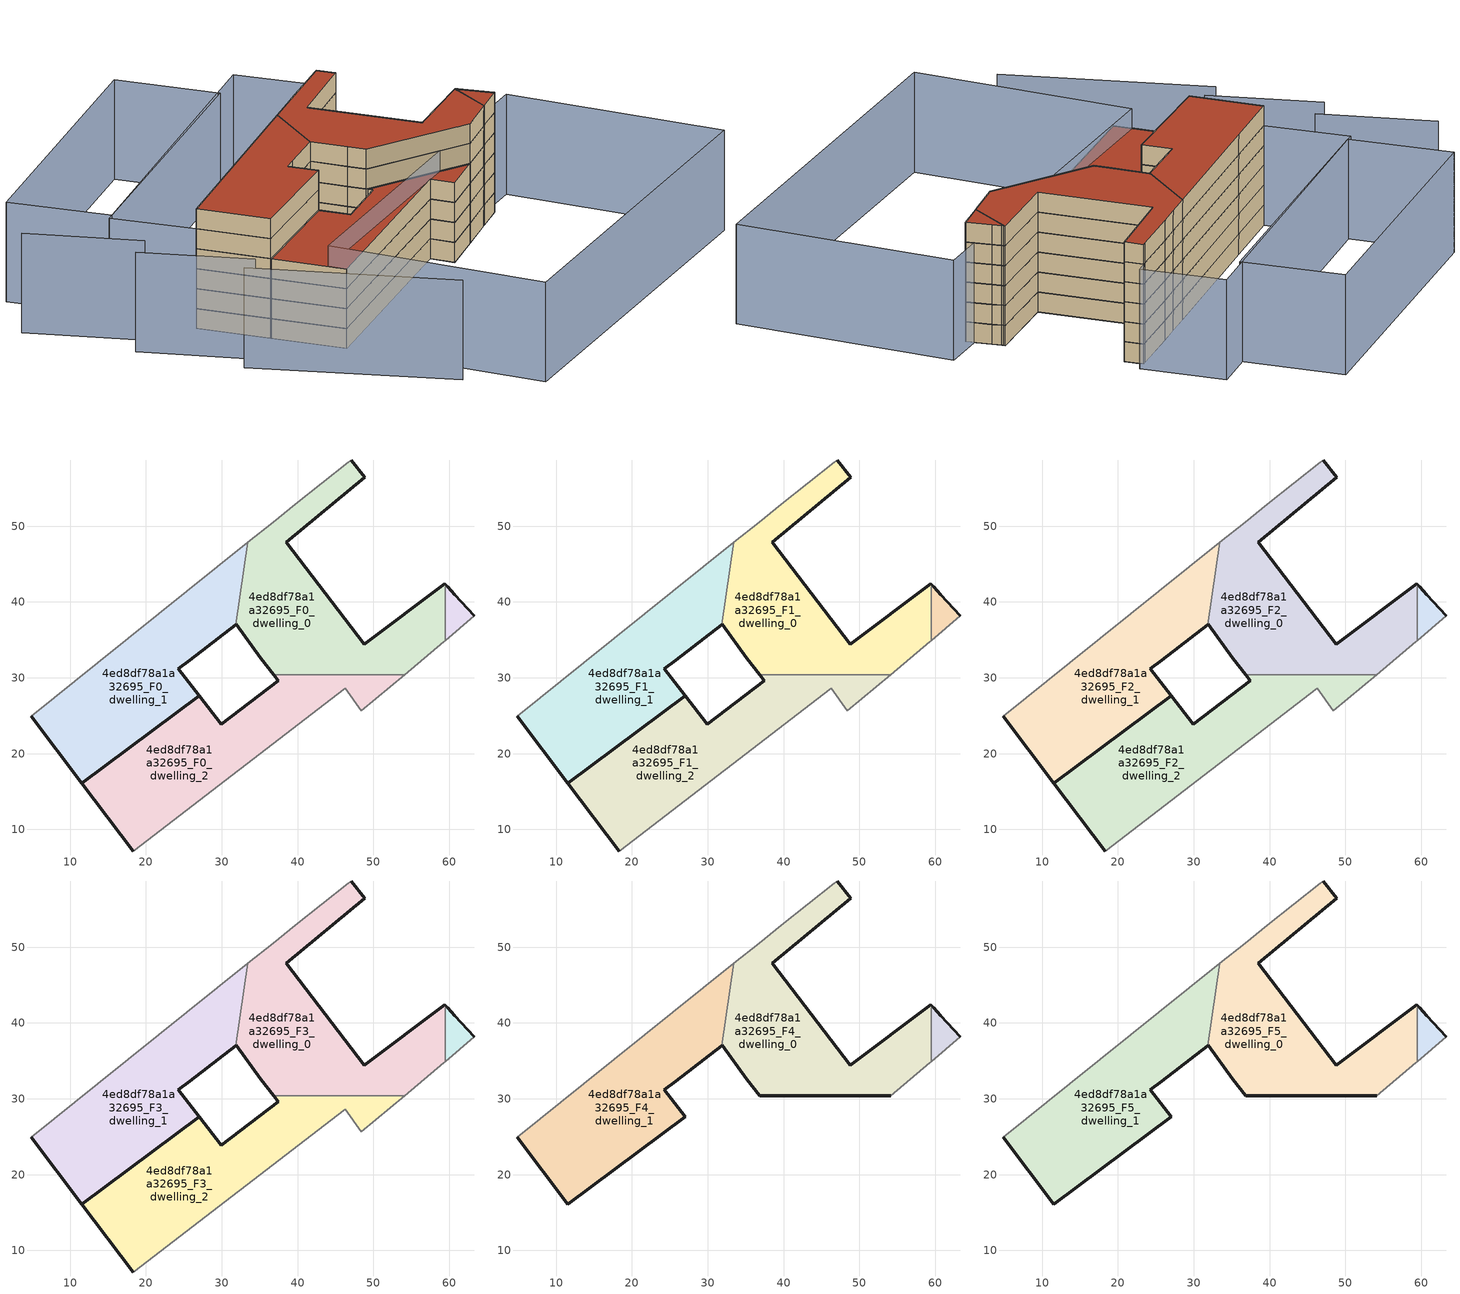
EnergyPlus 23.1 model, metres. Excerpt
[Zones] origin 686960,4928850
4ed8df78a1a32695_F0_dwelling_0
 floor ground (EU_floor_Construction): 59.29,34.73 59.47,34.89 59.47,42.01 59.81,42.01 59.44,42.42 48.82,34.45 38.5,47.88 48.87,56.42 47.08,58.72 46.69,58.41 39.72,52.88 36.77,50.53 33.46,47.88 31.84,37 31.91,37.05 35.18,32.61 36.84,30.42 54.14,30.42 z0
 wall outside (EU_wall_Construction): 36.84,30.42 35.18,32.61 31.91,37.05 31.84,37 / 47.08,58.72 48.87,56.42 38.5,47.88 48.82,34.45 59.44,42.42 59.81,42.01 z0:3
 wall adiabatic (EU_wall_Construction): 33.46,47.88 36.77,50.53 39.72,52.88 46.69,58.41 47.08,58.72 / 59.47,34.89 59.29,34.73 54.14,30.42 z0:3
 wall to 4ed8df78a1a32695_F0_dwelling_2 (EU_wall_Construction): 54.14,30.42 36.84,30.42 z0:3
 wall to 4ed8df78a1a32695_F0_dwelling_1 (EU_wall_Construction): 31.84,37 33.46,47.88 z0:3
 wall to 4ed8df78a1a32695_F0_circulation (EU_wall_Construction): 59.81,42.01 59.47,42.01 59.47,34.89 z0:3
4ed8df78a1a32695_F0_dwelling_1
 floor ground (EU_floor_Construction): 27.07,27.61 24.3,31.2 25.78,32.34 31.84,37 33.46,47.88 13.68,32 4.88,24.93 11.57,16.11 z0
 wall outside (EU_wall_Construction): 31.84,37 25.78,32.34 24.3,31.2 27.07,27.61 11.57,16.11 4.88,24.93 z0:3
 wall adiabatic (EU_wall_Construction): 4.88,24.93 13.68,32 33.46,47.88 z0:3
4ed8df78a1a32695_F0_dwelling_2
 floor ground (EU_floor_Construction): 48.42,25.63 54.14,30.42 36.84,30.42 37.43,29.64 29.95,23.87 27.07,27.61 11.57,16.11 18.35,7.16 46.32,28.61 z0
 wall outside (EU_wall_Construction): 18.35,7.16 11.57,16.11 27.07,27.61 29.95,23.87 37.43,29.64 36.84,30.42 z0:3
 wall adiabatic (EU_wall_Construction): 54.14,30.42 48.42,25.63 46.32,28.61 18.35,7.16 z0:3
4ed8df78a1a32695_F0_circulation
 floor ground (EU_floor_Construction): 63.31,38.17 60.76,40.97 59.81,42.01 59.47,42.01 59.47,34.89 z0
 wall outside (EU_wall_Construction): 59.81,42.01 60.76,40.97 63.31,38.17 z0:3
 wall adiabatic (EU_wall_Construction): 63.31,38.17 59.47,34.89 z0:3
4ed8df78a1a32695_F1_dwelling_0
 floor to 4ed8df78a1a32695_F0_dwelling_0 (EU_floor_Construction): 59.29,34.73 59.47,34.89 59.47,42.01 59.81,42.01 59.44,42.42 48.82,34.45 38.5,47.88 48.87,56.42 47.08,58.72 46.69,58.41 39.72,52.88 36.77,50.53 33.46,47.88 31.84,37 31.91,37.05 35.18,32.61 36.84,30.42 54.14,30.42 z3
 wall outside (EU_wall_Construction): 36.84,30.42 35.18,32.61 31.91,37.05 31.84,37 / 47.08,58.72 48.87,56.42 38.5,47.88 48.82,34.45 59.44,42.42 59.81,42.01 z3:6
 wall adiabatic (EU_wall_Construction): 33.46,47.88 36.77,50.53 39.72,52.88 46.69,58.41 47.08,58.72 / 59.47,34.89 59.29,34.73 54.14,30.42 z3:6
 wall to 4ed8df78a1a32695_F1_dwelling_2 (EU_wall_Construction): 54.14,30.42 36.84,30.42 z3:6
 wall to 4ed8df78a1a32695_F1_dwelling_1 (EU_wall_Construction): 31.84,37 33.46,47.88 z3:6
 wall to 4ed8df78a1a32695_F1_circulation (EU_wall_Construction): 59.81,42.01 59.47,42.01 59.47,34.89 z3:6
4ed8df78a1a32695_F1_dwelling_1
 floor to 4ed8df78a1a32695_F0_dwelling_1 (EU_floor_Construction): 27.07,27.61 24.3,31.2 25.78,32.34 31.84,37 33.46,47.88 13.68,32 4.88,24.93 11.57,16.11 z3
 wall outside (EU_wall_Construction): 31.84,37 25.78,32.34 24.3,31.2 27.07,27.61 11.57,16.11 4.88,24.93 z3:6
 wall adiabatic (EU_wall_Construction): 4.88,24.93 13.68,32 33.46,47.88 z3:6
4ed8df78a1a32695_F1_dwelling_2
 floor to 4ed8df78a1a32695_F0_dwelling_2 (EU_floor_Construction): 48.42,25.63 54.14,30.42 36.84,30.42 37.43,29.64 29.95,23.87 27.07,27.61 11.57,16.11 18.35,7.16 46.32,28.61 z3
 wall outside (EU_wall_Construction): 18.35,7.16 11.57,16.11 27.07,27.61 29.95,23.87 37.43,29.64 36.84,30.42 z3:6
 wall adiabatic (EU_wall_Construction): 54.14,30.42 48.42,25.63 46.32,28.61 18.35,7.16 z3:6
4ed8df78a1a32695_F1_circulation
 floor to 4ed8df78a1a32695_F0_circulation (EU_floor_Construction): 63.31,38.17 60.76,40.97 59.81,42.01 59.47,42.01 59.47,34.89 z3
 wall outside (EU_wall_Construction): 59.81,42.01 60.76,40.97 63.31,38.17 z3:6
 wall adiabatic (EU_wall_Construction): 63.31,38.17 59.47,34.89 z3:6
4ed8df78a1a32695_F2_dwelling_0
 floor to 4ed8df78a1a32695_F1_dwelling_0 (EU_floor_Construction): 59.29,34.73 59.47,34.89 59.47,42.01 59.81,42.01 59.44,42.42 48.82,34.45 38.5,47.88 48.87,56.42 47.08,58.72 46.69,58.41 39.72,52.88 36.77,50.53 33.46,47.88 31.84,37 31.91,37.05 35.18,32.61 36.84,30.42 54.14,30.42 z6
 wall outside (EU_wall_Construction): 36.84,30.42 35.18,32.61 31.91,37.05 31.84,37 / 47.08,58.72 48.87,56.42 38.5,47.88 48.82,34.45 59.44,42.42 59.81,42.01 z6:9
 wall adiabatic (EU_wall_Construction): 33.46,47.88 36.77,50.53 39.72,52.88 46.69,58.41 47.08,58.72 / 59.47,34.89 59.29,34.73 54.14,30.42 z6:9
 wall to 4ed8df78a1a32695_F2_dwelling_2 (EU_wall_Construction): 54.14,30.42 36.84,30.42 z6:9
 wall to 4ed8df78a1a32695_F2_dwelling_1 (EU_wall_Construction): 31.84,37 33.46,47.88 z6:9
 wall to 4ed8df78a1a32695_F2_circulation (EU_wall_Construction): 59.81,42.01 59.47,42.01 59.47,34.89 z6:9
4ed8df78a1a32695_F2_dwelling_1
 floor to 4ed8df78a1a32695_F1_dwelling_1 (EU_floor_Construction): 27.07,27.61 24.3,31.2 25.78,32.34 31.84,37 33.46,47.88 13.68,32 4.88,24.93 11.57,16.11 z6
 wall outside (EU_wall_Construction): 31.84,37 25.78,32.34 24.3,31.2 27.07,27.61 11.57,16.11 4.88,24.93 z6:9
 wall adiabatic (EU_wall_Construction): 4.88,24.93 13.68,32 33.46,47.88 z6:9
4ed8df78a1a32695_F2_dwelling_2
 floor to 4ed8df78a1a32695_F1_dwelling_2 (EU_floor_Construction): 48.42,25.63 54.14,30.42 36.84,30.42 37.43,29.64 29.95,23.87 27.07,27.61 11.57,16.11 18.35,7.16 46.32,28.61 z6
 wall outside (EU_wall_Construction): 18.35,7.16 11.57,16.11 27.07,27.61 29.95,23.87 37.43,29.64 36.84,30.42 z6:9
 wall adiabatic (EU_wall_Construction): 54.14,30.42 48.42,25.63 46.32,28.61 18.35,7.16 z6:9
4ed8df78a1a32695_F2_circulation
 floor to 4ed8df78a1a32695_F1_circulation (EU_floor_Construction): 63.31,38.17 60.76,40.97 59.81,42.01 59.47,42.01 59.47,34.89 z6
 wall outside (EU_wall_Construction): 59.81,42.01 60.76,40.97 63.31,38.17 z6:9
 wall adiabatic (EU_wall_Construction): 63.31,38.17 59.47,34.89 z6:9
4ed8df78a1a32695_F3_dwelling_0
 floor to 4ed8df78a1a32695_F2_dwelling_0 (EU_floor_Construction): 59.29,34.73 59.47,34.89 59.47,42.01 59.81,42.01 59.44,42.42 48.82,34.45 38.5,47.88 48.87,56.42 47.08,58.72 46.69,58.41 39.72,52.88 36.77,50.53 33.46,47.88 31.84,37 31.91,37.05 35.18,32.61 36.84,30.42 54.14,30.42 z9
 wall outside (EU_wall_Construction): 36.84,30.42 35.18,32.61 31.91,37.05 31.84,37 / 47.08,58.72 48.87,56.42 38.5,47.88 48.82,34.45 59.44,42.42 59.81,42.01 z9:12
 wall adiabatic (EU_wall_Construction): 33.46,47.88 36.77,50.53 39.72,52.88 46.69,58.41 47.08,58.72 / 59.47,34.89 59.29,34.73 54.14,30.42 z9:12
 wall to 4ed8df78a1a32695_F3_dwelling_2 (EU_wall_Construction): 54.14,30.42 36.84,30.42 z9:12
 wall to 4ed8df78a1a32695_F3_dwelling_1 (EU_wall_Construction): 31.84,37 33.46,47.88 z9:12
 wall to 4ed8df78a1a32695_F3_circulation (EU_wall_Construction): 59.81,42.01 59.47,42.01 59.47,34.89 z9:12
4ed8df78a1a32695_F3_dwelling_1
 floor to 4ed8df78a1a32695_F2_dwelling_1 (EU_floor_Construction): 27.07,27.61 24.3,31.2 25.78,32.34 31.84,37 33.46,47.88 13.68,32 4.88,24.93 11.57,16.11 z9
 wall outside (EU_wall_Construction): 31.84,37 25.78,32.34 24.3,31.2 27.07,27.61 11.57,16.11 4.88,24.93 z9:12
 wall adiabatic (EU_wall_Construction): 4.88,24.93 13.68,32 33.46,47.88 z9:12
4ed8df78a1a32695_F3_dwelling_2
 floor to 4ed8df78a1a32695_F2_dwelling_2 (EU_floor_Construction): 48.42,25.63 54.14,30.42 36.84,30.42 37.43,29.64 29.95,23.87 27.07,27.61 11.57,16.11 18.35,7.16 46.32,28.61 z9
 wall outside (EU_wall_Construction): 18.35,7.16 11.57,16.11 27.07,27.61 29.95,23.87 37.43,29.64 36.84,30.42 z9:12
 wall adiabatic (EU_wall_Construction): 54.14,30.42 48.42,25.63 46.32,28.61 18.35,7.16 z9:12
 roof outside (EU_roof_Construction): 54.14,30.42 48.42,25.63 46.32,28.61 18.35,7.16 11.57,16.11 27.07,27.61 29.95,23.87 37.43,29.64 36.84,30.42 z12
4ed8df78a1a32695_F3_circulation
 floor to 4ed8df78a1a32695_F2_circulation (EU_floor_Construction): 63.31,38.17 60.76,40.97 59.81,42.01 59.47,42.01 59.47,34.89 z9
 wall outside (EU_wall_Construction): 59.81,42.01 60.76,40.97 63.31,38.17 z9:12
 wall adiabatic (EU_wall_Construction): 63.31,38.17 59.47,34.89 z9:12
4ed8df78a1a32695_F4_dwelling_0
 floor to 4ed8df78a1a32695_F3_dwelling_0 (EU_floor_Construction): 59.29,34.73 59.47,34.89 59.47,42.01 59.81,42.01 59.44,42.42 48.82,34.45 38.5,47.88 48.87,56.42 47.08,58.72 46.69,58.41 39.72,52.88 36.77,50.53 33.46,47.88 31.84,37 31.91,37.05 35.18,32.61 36.84,30.42 54.14,30.42 z12
 wall outside (EU_wall_Construction): 54.14,30.42 36.84,30.42 35.18,32.61 31.91,37.05 31.84,37 / 47.08,58.72 48.87,56.42 38.5,47.88 48.82,34.45 59.44,42.42 59.81,42.01 z12:15
 wall adiabatic (EU_wall_Construction): 33.46,47.88 36.77,50.53 39.72,52.88 46.69,58.41 47.08,58.72 / 59.47,34.89 59.29,34.73 54.14,30.42 z12:15
 wall to 4ed8df78a1a32695_F4_dwelling_1 (EU_wall_Construction): 31.84,37 33.46,47.88 z12:15
 wall to 4ed8df78a1a32695_F4_circulation (EU_wall_Construction): 59.81,42.01 59.47,42.01 59.47,34.89 z12:15
4ed8df78a1a32695_F4_dwelling_1
 floor to 4ed8df78a1a32695_F3_dwelling_1 (EU_floor_Construction): 27.07,27.61 24.3,31.2 25.78,32.34 31.84,37 33.46,47.88 13.68,32 4.88,24.93 11.57,16.11 z12
 wall outside (EU_wall_Construction): 31.84,37 25.78,32.34 24.3,31.2 27.07,27.61 11.57,16.11 4.88,24.93 z12:15
 wall adiabatic (EU_wall_Construction): 4.88,24.93 13.68,32 33.46,47.88 z12:15
4ed8df78a1a32695_F4_circulation
 floor to 4ed8df78a1a32695_F3_circulation (EU_floor_Construction): 63.31,38.17 60.76,40.97 59.81,42.01 59.47,42.01 59.47,34.89 z12
 wall outside (EU_wall_Construction): 59.81,42.01 60.76,40.97 63.31,38.17 z12:15
 wall adiabatic (EU_wall_Construction): 63.31,38.17 59.47,34.89 z12:15
4ed8df78a1a32695_F5_dwelling_0
 floor to 4ed8df78a1a32695_F4_dwelling_0 (EU_floor_Construction): 59.29,34.73 59.47,34.89 59.47,42.01 59.81,42.01 59.44,42.42 48.82,34.45 38.5,47.88 48.87,56.42 47.08,58.72 46.69,58.41 39.72,52.88 36.77,50.53 33.46,47.88 31.84,37 31.91,37.05 35.18,32.61 36.84,30.42 54.14,30.42 z15
 wall outside (EU_wall_Construction): 54.14,30.42 36.84,30.42 35.18,32.61 31.91,37.05 31.84,37 / 47.08,58.72 48.87,56.42 38.5,47.88 48.82,34.45 59.44,42.42 59.81,42.01 z15:18
 wall adiabatic (EU_wall_Construction): 33.46,47.88 36.77,50.53 39.72,52.88 46.69,58.41 47.08,58.72 / 59.47,34.89 59.29,34.73 54.14,30.42 z15:18
 wall to 4ed8df78a1a32695_F5_dwelling_1 (EU_wall_Construction): 31.84,37 33.46,47.88 z15:18
 wall to 4ed8df78a1a32695_F5_circulation (EU_wall_Construction): 59.81,42.01 59.47,42.01 59.47,34.89 z15:18
 roof outside (EU_roof_Construction): 48.87,56.42 38.5,47.88 48.82,34.45 59.44,42.42 59.81,42.01 59.47,42.01 59.47,34.89 59.29,34.73 54.14,30.42 36.84,30.42 35.18,32.61 31.91,37.05 31.84,37 33.46,47.88 36.77,50.53 39.72,52.88 46.69,58.41 47.08,58.72 z18
4ed8df78a1a32695_F5_dwelling_1
 floor to 4ed8df78a1a32695_F4_dwelling_1 (EU_floor_Construction): 27.07,27.61 24.3,31.2 25.78,32.34 31.84,37 33.46,47.88 13.68,32 4.88,24.93 11.57,16.11 z15
 wall outside (EU_wall_Construction): 31.84,37 25.78,32.34 24.3,31.2 27.07,27.61 11.57,16.11 4.88,24.93 z15:18
 wall adiabatic (EU_wall_Construction): 4.88,24.93 13.68,32 33.46,47.88 z15:18
 roof outside (EU_roof_Construction): 33.46,47.88 31.84,37 25.78,32.34 24.3,31.2 27.07,27.61 11.57,16.11 4.88,24.93 13.68,32 z18
4ed8df78a1a32695_F5_circulation
 floor to 4ed8df78a1a32695_F4_circulation (EU_floor_Construction): 63.31,38.17 60.76,40.97 59.81,42.01 59.47,42.01 59.47,34.89 z15
 wall outside (EU_wall_Construction): 59.81,42.01 60.76,40.97 63.31,38.17 z15:18
 wall adiabatic (EU_wall_Construction): 63.31,38.17 59.47,34.89 z15:18
 roof outside (EU_roof_Construction): 60.76,40.97 63.31,38.17 59.47,34.89 59.47,42.01 59.81,42.01 z18
shading: 2.56,9.17 25.54,-11.27 / -6.88,22.37 5.57,10.94 / -16.26,36.93 -3.48,25.28 / 86.36,15.06 34.79,-18.28 / 34.79,-18.28 16.81,9.54 / 16.81,9.54 68.38,42.87 / 68.38,42.87 86.36,15.06 / 48.53,59.86 4.88,24.93 / 4.88,24.93 -3.07,34.87 / -3.07,34.87 40.58,69.8 / 40.58,69.8 48.53,59.86 / 35.33,65.13 -2.11,35.52 / -2.11,35.52 -11.79,47.77 / -11.79,47.77 25.65,77.37 / 25.65,77.37 35.33,65.13 z0:15
[Building]
EU S2 Campaign: North Axis=0; Terrain=City; Solar Distribution=FullExterior
[Site:Location]
Bologna: Latitude=44.5; Longitude=11.25; Time Zone=1; Elevation=37
[SizingPeriod:WeatherFileDays]
AnnualSizingPeriod: Begin Month=1; Begin Day of Month=1; End Month=12; End Day of Month=31; Day of Week for Start Day=Monday; Use Weather File Daylight Saving Period=No; Use Weather File Rain and Snow Indicators=No
[MATERIAL]
EU_InternalMass_Material: Roughness=MediumRough; Thickness=0.1; Conductivity=1; Density=1800; Specific Heat=900; Thermal Absorptance=0.9; Solar Absorptance=0.7; Visible Absorptance=0.7
[MATERIAL:NOMASS] Roughness=MediumRough; Thermal Absorptance=0.9; Solar Absorptance=0.7; Visible Absorptance=0.7
Name | Thermal Resistance
EU_wall_NoMass | 0.905828
EU_roof_NoMass | 0.37593
EU_floor_NoMass | 0.67114
[CONSTRUCTION]
EU_wall_Construction: EU_wall_NoMass
EU_roof_Construction: EU_roof_NoMass
EU_floor_Construction: EU_floor_NoMass
EU_InternalMass_Construction: EU_InternalMass_Material
[ZONE] Type=1; Multiplier=1; Ceiling Height=autocalculate; Floor Area=autocalculate; Part of Total Floor Area=Yes
Name | Volume
4ed8df78a1a32695_F0_dwelling_0; 4ed8df78a1a32695_F1_dwelling_0; 4ed8df78a1a32695_F2_dwelling_0; 4ed8df78a1a32695_F3_dwelling_0; 4ed8df78a1a32695_F4_dwelling_0; 4ed8df78a1a32695_F5_dwelling_0 | 966.932
4ed8df78a1a32695_F0_dwelling_1 | 960.177
4ed8df78a1a32695_F1_dwelling_1; 4ed8df78a1a32695_F2_dwelling_1; 4ed8df78a1a32695_F3_dwelling_1; 4ed8df78a1a32695_F4_dwelling_1; 4ed8df78a1a32695_F5_dwelling_1 | 960.175
4ed8df78a1a32695_F0_dwelling_2 | 975.486
4ed8df78a1a32695_F1_dwelling_2; 4ed8df78a1a32695_F2_dwelling_2; 4ed8df78a1a32695_F3_dwelling_2 | 975.485
4ed8df78a1a32695_F0_circulation; 4ed8df78a1a32695_F1_circulation; 4ed8df78a1a32695_F2_circulation; 4ed8df78a1a32695_F3_circulation; 4ed8df78a1a32695_F4_circulation; 4ed8df78a1a32695_F5_circulation | 42.9763
[INTERNALMASS] Construction=EU_InternalMass_Construction
Name | Zone or ZoneList | Surface Area
4ed8df78a1a32695_F0_dwelling_0_EU_InternalMass | 4ed8df78a1a32695_F0_dwelling_0 | 322.309
4ed8df78a1a32695_F0_dwelling_1_EU_InternalMass | 4ed8df78a1a32695_F0_dwelling_1 | 320.061
4ed8df78a1a32695_F0_dwelling_2_EU_InternalMass | 4ed8df78a1a32695_F0_dwelling_2 | 325.158
4ed8df78a1a32695_F1_dwelling_0_EU_InternalMass | 4ed8df78a1a32695_F1_dwelling_0 | 322.309
4ed8df78a1a32695_F1_dwelling_1_EU_InternalMass | 4ed8df78a1a32695_F1_dwelling_1 | 320.061
4ed8df78a1a32695_F1_dwelling_2_EU_InternalMass | 4ed8df78a1a32695_F1_dwelling_2 | 325.158
4ed8df78a1a32695_F2_dwelling_0_EU_InternalMass | 4ed8df78a1a32695_F2_dwelling_0 | 322.309
4ed8df78a1a32695_F2_dwelling_1_EU_InternalMass | 4ed8df78a1a32695_F2_dwelling_1 | 320.061
4ed8df78a1a32695_F2_dwelling_2_EU_InternalMass | 4ed8df78a1a32695_F2_dwelling_2 | 325.158
4ed8df78a1a32695_F3_dwelling_0_EU_InternalMass | 4ed8df78a1a32695_F3_dwelling_0 | 322.309
4ed8df78a1a32695_F3_dwelling_1_EU_InternalMass | 4ed8df78a1a32695_F3_dwelling_1 | 320.061
4ed8df78a1a32695_F3_dwelling_2_EU_InternalMass | 4ed8df78a1a32695_F3_dwelling_2 | 325.158
4ed8df78a1a32695_F4_dwelling_0_EU_InternalMass | 4ed8df78a1a32695_F4_dwelling_0 | 445.809
4ed8df78a1a32695_F4_dwelling_1_EU_InternalMass | 4ed8df78a1a32695_F4_dwelling_1 | 445.809
4ed8df78a1a32695_F5_dwelling_0_EU_InternalMass | 4ed8df78a1a32695_F5_dwelling_0 | 445.809
4ed8df78a1a32695_F5_dwelling_1_EU_InternalMass | 4ed8df78a1a32695_F5_dwelling_1 | 445.809
[OTHEREQUIPMENT] Fuel Type=Electricity; Design Level Calculation Method=Watts/Area; Power per Zone Floor Area=1; Fraction Latent=0; Fraction Radiant=0; Fraction Lost=0; Carbon Dioxide Generation Rate=0; EndUse Subcategory=EU_Step8_InternalGains
Name | Zone or ZoneList or Space or SpaceList | Schedule
EU_Step8_InternalGain_4ed8df78a1a32695_F0_dwelling_0_f000 | 4ed8df78a1a32695_F0_dwelling_0 | EU_Step8_GainSchedule_4ed8df78a1a32695_F0_dwelling_0_f000
EU_Step8_InternalGain_4ed8df78a1a32695_F0_dwelling_1_f000 | 4ed8df78a1a32695_F0_dwelling_1 | EU_Step8_GainSchedule_4ed8df78a1a32695_F0_dwelling_1_f000
EU_Step8_InternalGain_4ed8df78a1a32695_F0_dwelling_2_f000 | 4ed8df78a1a32695_F0_dwelling_2 | EU_Step8_GainSchedule_4ed8df78a1a32695_F0_dwelling_2_f000
EU_Step8_InternalGain_4ed8df78a1a32695_F1_dwelling_0_f000 | 4ed8df78a1a32695_F1_dwelling_0 | EU_Step8_GainSchedule_4ed8df78a1a32695_F1_dwelling_0_f000
EU_Step8_InternalGain_4ed8df78a1a32695_F1_dwelling_1_f000 | 4ed8df78a1a32695_F1_dwelling_1 | EU_Step8_GainSchedule_4ed8df78a1a32695_F1_dwelling_1_f000
EU_Step8_InternalGain_4ed8df78a1a32695_F1_dwelling_2_f000 | 4ed8df78a1a32695_F1_dwelling_2 | EU_Step8_GainSchedule_4ed8df78a1a32695_F1_dwelling_2_f000
EU_Step8_InternalGain_4ed8df78a1a32695_F2_dwelling_0_f000 | 4ed8df78a1a32695_F2_dwelling_0 | EU_Step8_GainSchedule_4ed8df78a1a32695_F2_dwelling_0_f000
EU_Step8_InternalGain_4ed8df78a1a32695_F2_dwelling_1_f000 | 4ed8df78a1a32695_F2_dwelling_1 | EU_Step8_GainSchedule_4ed8df78a1a32695_F2_dwelling_1_f000
EU_Step8_InternalGain_4ed8df78a1a32695_F2_dwelling_2_f000 | 4ed8df78a1a32695_F2_dwelling_2 | EU_Step8_GainSchedule_4ed8df78a1a32695_F2_dwelling_2_f000
EU_Step8_InternalGain_4ed8df78a1a32695_F3_dwelling_0_f000 | 4ed8df78a1a32695_F3_dwelling_0 | EU_Step8_GainSchedule_4ed8df78a1a32695_F3_dwelling_0_f000
EU_Step8_InternalGain_4ed8df78a1a32695_F3_dwelling_1_f000 | 4ed8df78a1a32695_F3_dwelling_1 | EU_Step8_GainSchedule_4ed8df78a1a32695_F3_dwelling_1_f000
EU_Step8_InternalGain_4ed8df78a1a32695_F3_dwelling_2_f000 | 4ed8df78a1a32695_F3_dwelling_2 | EU_Step8_GainSchedule_4ed8df78a1a32695_F3_dwelling_2_f000
EU_Step8_InternalGain_4ed8df78a1a32695_F4_dwelling_0_f000 | 4ed8df78a1a32695_F4_dwelling_0 | EU_Step8_GainSchedule_4ed8df78a1a32695_F4_dwelling_0_f000
EU_Step8_InternalGain_4ed8df78a1a32695_F4_dwelling_1_f000 | 4ed8df78a1a32695_F4_dwelling_1 | EU_Step8_GainSchedule_4ed8df78a1a32695_F4_dwelling_1_f000
EU_Step8_InternalGain_4ed8df78a1a32695_F5_dwelling_0_f000 | 4ed8df78a1a32695_F5_dwelling_0 | EU_Step8_GainSchedule_4ed8df78a1a32695_F5_dwelling_0_f000
EU_Step8_InternalGain_4ed8df78a1a32695_F5_dwelling_1_f000 | 4ed8df78a1a32695_F5_dwelling_1 | EU_Step8_GainSchedule_4ed8df78a1a32695_F5_dwelling_1_f000
[ZONEINFILTRATION:DESIGNFLOWRATE] Schedule=EU_AlwaysOn; Design Flow Rate Calculation Method=Flow/Area; Flow Rate per Floor Area=0.0005; Constant Term Coefficient=1; Temperature Term Coefficient=0; Velocity Term Coefficient=0; Velocity Squared Term Coefficient=0
Name | Zone or ZoneList or Space or SpaceList
EU_Circulation_Infiltration_4ed8df78a1a32695_F0_circulation | 4ed8df78a1a32695_F0_circulation
EU_Circulation_Infiltration_4ed8df78a1a32695_F1_circulation | 4ed8df78a1a32695_F1_circulation
EU_Circulation_Infiltration_4ed8df78a1a32695_F2_circulation | 4ed8df78a1a32695_F2_circulation
EU_Circulation_Infiltration_4ed8df78a1a32695_F3_circulation | 4ed8df78a1a32695_F3_circulation
EU_Circulation_Infiltration_4ed8df78a1a32695_F4_circulation | 4ed8df78a1a32695_F4_circulation
EU_Circulation_Infiltration_4ed8df78a1a32695_F5_circulation | 4ed8df78a1a32695_F5_circulation
[ZONEVENTILATION:DESIGNFLOWRATE] Schedule=EU_AlwaysOn; Design Flow Rate Calculation Method=AirChanges/Hour; Air Changes per Hour=0.73129; Ventilation Type=Natural; Fan Pressure Rise=0; Fan Total Efficiency=1; Constant Term Coefficient=1; Temperature Term Coefficient=0; Velocity Term Coefficient=0; Velocity Squared Term Coefficient=0; Minimum Indoor Temperature=-100; Maximum Indoor Temperature=100; Delta Temperature=-100; Minimum Outdoor Temperature=-100; Maximum Outdoor Temperature=100; Maximum Wind Speed=40
Name | Zone or ZoneList or Space or SpaceList
EU_ConstantAir_4ed8df78a1a32695_F0_dwelling_0 | 4ed8df78a1a32695_F0_dwelling_0
EU_ConstantAir_4ed8df78a1a32695_F0_dwelling_1 | 4ed8df78a1a32695_F0_dwelling_1
EU_ConstantAir_4ed8df78a1a32695_F0_dwelling_2 | 4ed8df78a1a32695_F0_dwelling_2
EU_ConstantAir_4ed8df78a1a32695_F1_dwelling_0 | 4ed8df78a1a32695_F1_dwelling_0
EU_ConstantAir_4ed8df78a1a32695_F1_dwelling_1 | 4ed8df78a1a32695_F1_dwelling_1
EU_ConstantAir_4ed8df78a1a32695_F1_dwelling_2 | 4ed8df78a1a32695_F1_dwelling_2
EU_ConstantAir_4ed8df78a1a32695_F2_dwelling_0 | 4ed8df78a1a32695_F2_dwelling_0
EU_ConstantAir_4ed8df78a1a32695_F2_dwelling_1 | 4ed8df78a1a32695_F2_dwelling_1
EU_ConstantAir_4ed8df78a1a32695_F2_dwelling_2 | 4ed8df78a1a32695_F2_dwelling_2
EU_ConstantAir_4ed8df78a1a32695_F3_dwelling_0 | 4ed8df78a1a32695_F3_dwelling_0
EU_ConstantAir_4ed8df78a1a32695_F3_dwelling_1 | 4ed8df78a1a32695_F3_dwelling_1
EU_ConstantAir_4ed8df78a1a32695_F3_dwelling_2 | 4ed8df78a1a32695_F3_dwelling_2
EU_ConstantAir_4ed8df78a1a32695_F4_dwelling_0 | 4ed8df78a1a32695_F4_dwelling_0
EU_ConstantAir_4ed8df78a1a32695_F4_dwelling_1 | 4ed8df78a1a32695_F4_dwelling_1
EU_ConstantAir_4ed8df78a1a32695_F5_dwelling_0 | 4ed8df78a1a32695_F5_dwelling_0
EU_ConstantAir_4ed8df78a1a32695_F5_dwelling_1 | 4ed8df78a1a32695_F5_dwelling_1
[HVACTEMPLATE:THERMOSTAT] Constant Heating Setpoint=20; Constant Cooling Setpoint=50
EU_HeatOnly_4ed8df78a1a32695_F0_dwelling_0; EU_HeatOnly_4ed8df78a1a32695_F0_dwelling_1; EU_HeatOnly_4ed8df78a1a32695_F0_dwelling_2; EU_HeatOnly_4ed8df78a1a32695_F1_dwelling_0; EU_HeatOnly_4ed8df78a1a32695_F1_dwelling_1; EU_HeatOnly_4ed8df78a1a32695_F1_dwelling_2; EU_HeatOnly_4ed8df78a1a32695_F2_dwelling_0; EU_HeatOnly_4ed8df78a1a32695_F2_dwelling_1; EU_HeatOnly_4ed8df78a1a32695_F2_dwelling_2; EU_HeatOnly_4ed8df78a1a32695_F3_dwelling_0; EU_HeatOnly_4ed8df78a1a32695_F3_dwelling_1; EU_HeatOnly_4ed8df78a1a32695_F3_dwelling_2; EU_HeatOnly_4ed8df78a1a32695_F4_dwelling_0; EU_HeatOnly_4ed8df78a1a32695_F4_dwelling_1; EU_HeatOnly_4ed8df78a1a32695_F5_dwelling_0; EU_HeatOnly_4ed8df78a1a32695_F5_dwelling_1
[HVACTEMPLATE:ZONE:IDEALLOADSAIRSYSTEM] System Availability Schedule=EU_AlwaysOn; Maximum Heating Supply Air Temperature=50; Minimum Cooling Supply Air Temperature=13; Maximum Heating Supply Air Humidity Ratio=0.0156; Minimum Cooling Supply Air Humidity Ratio=0.0077; Heating Limit=NoLimit; Cooling Limit=NoLimit; Heating Availability Schedule=EU_AlwaysOn; Cooling Availability Schedule=EU_CoolingOff; Dehumidification Control Type=ConstantSensibleHeatRatio; Cooling Sensible Heat Ratio=0.7; Dehumidification Setpoint=60; Humidification Control Type=None; Humidification Setpoint=30; Outdoor Air Method=None; Outdoor Air Flow Rate per Person=0.00944; Outdoor Air Flow Rate per Zone Floor Area=0; Outdoor Air Flow Rate per Zone=0; Demand Controlled Ventilation Type=None; Outdoor Air Economizer Type=NoEconomizer; Heat Recovery Type=None; Sensible Heat Recovery Effectiveness=0.7; Latent Heat Recovery Effectiveness=0.65
Name | Template Thermostat
4ed8df78a1a32695_F0_dwelling_0 | EU_HeatOnly_4ed8df78a1a32695_F0_dwelling_0
4ed8df78a1a32695_F0_dwelling_1 | EU_HeatOnly_4ed8df78a1a32695_F0_dwelling_1
4ed8df78a1a32695_F0_dwelling_2 | EU_HeatOnly_4ed8df78a1a32695_F0_dwelling_2
4ed8df78a1a32695_F1_dwelling_0 | EU_HeatOnly_4ed8df78a1a32695_F1_dwelling_0
4ed8df78a1a32695_F1_dwelling_1 | EU_HeatOnly_4ed8df78a1a32695_F1_dwelling_1
4ed8df78a1a32695_F1_dwelling_2 | EU_HeatOnly_4ed8df78a1a32695_F1_dwelling_2
4ed8df78a1a32695_F2_dwelling_0 | EU_HeatOnly_4ed8df78a1a32695_F2_dwelling_0
4ed8df78a1a32695_F2_dwelling_1 | EU_HeatOnly_4ed8df78a1a32695_F2_dwelling_1
4ed8df78a1a32695_F2_dwelling_2 | EU_HeatOnly_4ed8df78a1a32695_F2_dwelling_2
4ed8df78a1a32695_F3_dwelling_0 | EU_HeatOnly_4ed8df78a1a32695_F3_dwelling_0
4ed8df78a1a32695_F3_dwelling_1 | EU_HeatOnly_4ed8df78a1a32695_F3_dwelling_1
4ed8df78a1a32695_F3_dwelling_2 | EU_HeatOnly_4ed8df78a1a32695_F3_dwelling_2
4ed8df78a1a32695_F4_dwelling_0 | EU_HeatOnly_4ed8df78a1a32695_F4_dwelling_0
4ed8df78a1a32695_F4_dwelling_1 | EU_HeatOnly_4ed8df78a1a32695_F4_dwelling_1
4ed8df78a1a32695_F5_dwelling_0 | EU_HeatOnly_4ed8df78a1a32695_F5_dwelling_0
4ed8df78a1a32695_F5_dwelling_1 | EU_HeatOnly_4ed8df78a1a32695_F5_dwelling_1
[SIZING:ZONE] Zone Cooling Design Supply Air Temperature Input Method=SupplyAirTemperature; Zone Cooling Design Supply Air Temperature=13; Zone Heating Design Supply Air Temperature Input Method=SupplyAirTemperature; Zone Heating Design Supply Air Temperature=50; Zone Cooling Design Supply Air Humidity Ratio=0.008; Zone Heating Design Supply Air Humidity Ratio=0.008; Cooling Design Air Flow Method=DesignDay; Cooling Design Air Flow Rate=0; Cooling Minimum Air Flow per Zone Floor Area=0.000762; Cooling Minimum Air Flow=0; Cooling Minimum Air Flow Fraction=0.2; Heating Design Air Flow Method=DesignDay; Heating Design Air Flow Rate=0; Heating Maximum Air Flow per Zone Floor Area=0.002032; Heating Maximum Air Flow=0.141576; Heating Maximum Air Flow Fraction=0.3; Account for Dedicated Outdoor Air System=No; Dedicated Outdoor Air System Control Strategy=NeutralSupplyAir; Dedicated Outdoor Air Low Setpoint Temperature for Design=autosize; Dedicated Outdoor Air High Setpoint Temperature for Design=autosize; Zone Load Sizing Method=Sensible Load Only No Latent Load; Zone Latent Cooling Design Supply Air Humidity Ratio Input Method=HumidityRatioDifference; Zone Cooling Design Supply Air Humidity Ratio Difference=0.005; Zone Latent Heating Design Supply Air Humidity Ratio Input Method=HumidityRatioDifference; Zone Humidification Design Supply Air Humidity Ratio Difference=0.005
4ed8df78a1a32695_F0_dwelling_0; 4ed8df78a1a32695_F0_dwelling_1; 4ed8df78a1a32695_F0_dwelling_2; 4ed8df78a1a32695_F1_dwelling_0; 4ed8df78a1a32695_F1_dwelling_1; 4ed8df78a1a32695_F1_dwelling_2; 4ed8df78a1a32695_F2_dwelling_0; 4ed8df78a1a32695_F2_dwelling_1; 4ed8df78a1a32695_F2_dwelling_2; 4ed8df78a1a32695_F3_dwelling_0; 4ed8df78a1a32695_F3_dwelling_1; 4ed8df78a1a32695_F3_dwelling_2; 4ed8df78a1a32695_F4_dwelling_0; 4ed8df78a1a32695_F4_dwelling_1; 4ed8df78a1a32695_F5_dwelling_0; 4ed8df78a1a32695_F5_dwelling_1
[SCHEDULE:CONSTANT]
Name | Hourly Value
EU_AlwaysOn | 1
EU_CoolingOff | 0
[SCHEDULE:FILE] Column Number=1; Rows to Skip at Top=0; Number of Hours of Data=8760; Column Separator=Comma; Interpolate to Timestep=No; Minutes per Item=60; Adjust Schedule for Daylight Savings=Yes
Name | File
EU_Step8_GainSchedule_4ed8df78a1a32695_F0_dwelling_0_f000 | ../../schedules/4ed8df78a1a32695/4ed8df78a1a32695_F0_dwelling_0_f000_gain.csv
EU_Step8_GainSchedule_4ed8df78a1a32695_F0_dwelling_1_f000 | ../../schedules/4ed8df78a1a32695/4ed8df78a1a32695_F0_dwelling_1_f000_gain.csv
EU_Step8_GainSchedule_4ed8df78a1a32695_F0_dwelling_2_f000 | ../../schedules/4ed8df78a1a32695/4ed8df78a1a32695_F0_dwelling_2_f000_gain.csv
EU_Step8_GainSchedule_4ed8df78a1a32695_F1_dwelling_0_f000 | ../../schedules/4ed8df78a1a32695/4ed8df78a1a32695_F1_dwelling_0_f000_gain.csv
EU_Step8_GainSchedule_4ed8df78a1a32695_F1_dwelling_1_f000 | ../../schedules/4ed8df78a1a32695/4ed8df78a1a32695_F1_dwelling_1_f000_gain.csv
EU_Step8_GainSchedule_4ed8df78a1a32695_F1_dwelling_2_f000 | ../../schedules/4ed8df78a1a32695/4ed8df78a1a32695_F1_dwelling_2_f000_gain.csv
EU_Step8_GainSchedule_4ed8df78a1a32695_F2_dwelling_0_f000 | ../../schedules/4ed8df78a1a32695/4ed8df78a1a32695_F2_dwelling_0_f000_gain.csv
EU_Step8_GainSchedule_4ed8df78a1a32695_F2_dwelling_1_f000 | ../../schedules/4ed8df78a1a32695/4ed8df78a1a32695_F2_dwelling_1_f000_gain.csv
EU_Step8_GainSchedule_4ed8df78a1a32695_F2_dwelling_2_f000 | ../../schedules/4ed8df78a1a32695/4ed8df78a1a32695_F2_dwelling_2_f000_gain.csv
EU_Step8_GainSchedule_4ed8df78a1a32695_F3_dwelling_0_f000 | ../../schedules/4ed8df78a1a32695/4ed8df78a1a32695_F3_dwelling_0_f000_gain.csv
EU_Step8_GainSchedule_4ed8df78a1a32695_F3_dwelling_1_f000 | ../../schedules/4ed8df78a1a32695/4ed8df78a1a32695_F3_dwelling_1_f000_gain.csv
EU_Step8_GainSchedule_4ed8df78a1a32695_F3_dwelling_2_f000 | ../../schedules/4ed8df78a1a32695/4ed8df78a1a32695_F3_dwelling_2_f000_gain.csv
EU_Step8_GainSchedule_4ed8df78a1a32695_F4_dwelling_0_f000 | ../../schedules/4ed8df78a1a32695/4ed8df78a1a32695_F4_dwelling_0_f000_gain.csv
EU_Step8_GainSchedule_4ed8df78a1a32695_F4_dwelling_1_f000 | ../../schedules/4ed8df78a1a32695/4ed8df78a1a32695_F4_dwelling_1_f000_gain.csv
EU_Step8_GainSchedule_4ed8df78a1a32695_F5_dwelling_0_f000 | ../../schedules/4ed8df78a1a32695/4ed8df78a1a32695_F5_dwelling_0_f000_gain.csv
EU_Step8_GainSchedule_4ed8df78a1a32695_F5_dwelling_1_f000 | ../../schedules/4ed8df78a1a32695/4ed8df78a1a32695_F5_dwelling_1_f000_gain.csv
